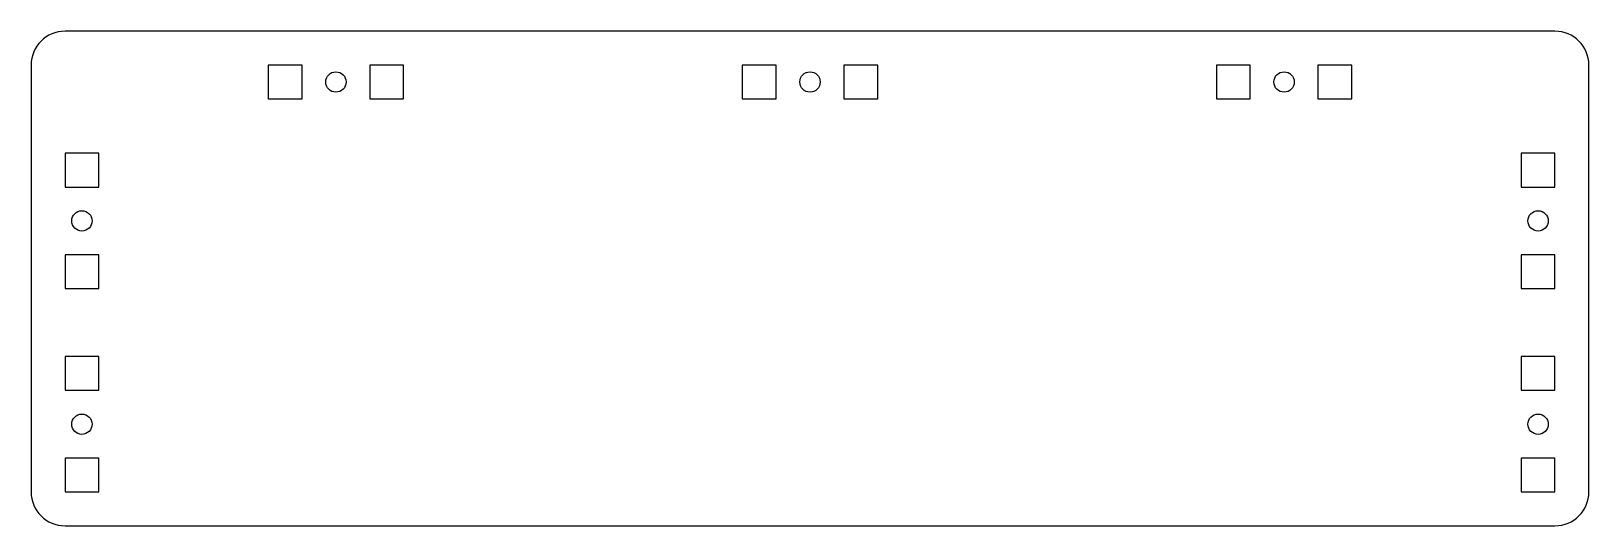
# Model space of a CAD drawing. Header units: millimetres. Extents: x -115 to 115, y 0 to 73.
import ezdxf

# ---------------------------------------------------------------- set-up
doc = ezdxf.new("R2010")
doc.units = ezdxf.units.MM

msp = doc.modelspace()

# ---------------------------------------------------------------- linework, layer by layer
at = {"color": 7, "linetype": 'Continuous', "lineweight": 25}
for p, q in [((110, 73), (-110, 73)), ((-115, 68), (-115, 5)), ((-75, 68), (-80, 68)), ((-80, 68), (-80, 63)), ((-75, 63), (-75, 68)), ((-65, 68), (-65, 63)), ((-60, 68), (-65, 68)), ((-60, 63), (-60, 68)), ((-5, 68), (-10, 68)), ((-10, 68), (-10, 63)), ((-5, 63), (-5, 68)), ((5, 68), (5, 63)), ((10, 68), (5, 68)), ((10, 63), (10, 68)), ((65, 68), (60, 68)), ((60, 68), (60, 63)), ((65, 63), (65, 68)), ((75, 68), (75, 63)), ((80, 68), (75, 68)), ((80, 63), (80, 68)), ((115, 5), (115, 68)), ((-80, 63), (-75, 63)), ((-65, 63), (-60, 63)), ((-10, 63), (-5, 63)), ((5, 63), (10, 63)), ((60, 63), (65, 63)), ((75, 63), (80, 63)), ((-110, 55), (-110, 50)), ((-105, 55), (-110, 55)), ((-105, 50), (-105, 55)), ((105, 55), (105, 50)), ((110, 55), (105, 55)), ((110, 50), (110, 55)), ((-110, 50), (-105, 50)), ((105, 50), (110, 50)), ((-110, 40), (-110, 35)), ((-105, 40), (-110, 40)), ((-105, 35), (-105, 40)), ((105, 40), (105, 35)), ((110, 40), (105, 40)), ((110, 35), (110, 40)), ((-110, 35), (-105, 35)), ((105, 35), (110, 35)), ((-110, 25), (-110, 20)), ((-105, 25), (-110, 25)), ((-105, 20), (-105, 25)), ((105, 25), (105, 20)), ((110, 25), (105, 25)), ((110, 20), (110, 25)), ((-110, 20), (-105, 20)), ((105, 20), (110, 20)), ((-110, 10), (-110, 5)), ((-105, 10), (-110, 10)), ((-105, 5), (-105, 10)), ((105, 10), (105, 5)), ((110, 10), (105, 10)), ((110, 5), (110, 10)), ((-110, 5), (-105, 5)), ((105, 5), (110, 5)), ((-110, 0), (110, 0))]:
    msp.add_line(p, q, dxfattribs=at)
for centre in [(-70, 65.5), (0, 65.5), (70, 65.5), (-107.5, 45), (107.5, 45), (-107.5, 15), (107.5, 15)]:
    msp.add_circle(centre, 1.5, dxfattribs=at)
for centre, start, end in [((-110, 68), 90, 180), ((110, 68), 0, 90), ((-110, 5), 180, 270), ((110, 5), 270, 0)]:
    msp.add_arc(centre, 5, start, end, dxfattribs=at)

doc.saveas('drawing.dxf')
